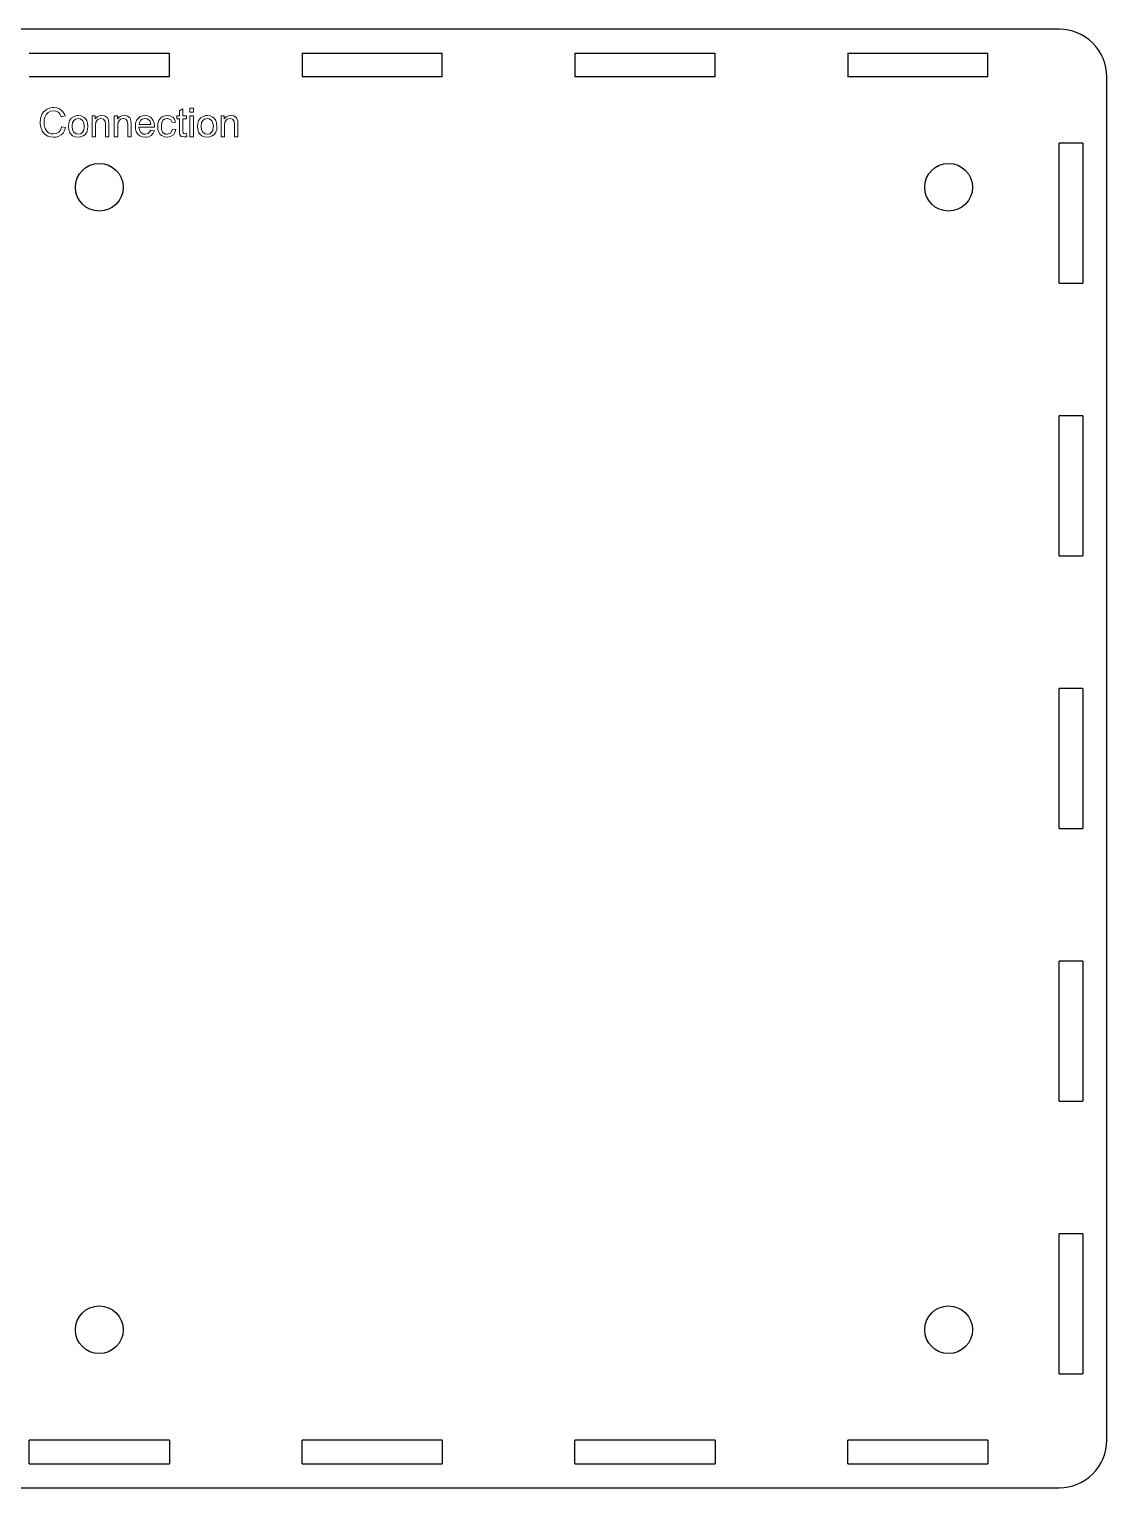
# Model space of a CAD drawing. Header units: inches. Extents: x 24.6 to 100.5, y -17.5 to 39.
# Drawn here: x 46.33 to 51.97, y 15.82 to 23.46 of the extents above; entities that cross this region are included whole.
import ezdxf

# ---------------------------------------------------------------- set-up
doc = ezdxf.new("R2010")
doc.units = ezdxf.units.IN
doc.header["$MEASUREMENT"] = 0

msp = doc.modelspace()

# ---------------------------------------------------------------- linework, layer by layer
at = {"color": 4}
for p, q in [((46.32876, 23.33493), (47.06236, 23.33493)), ((47.06236, 23.20993), (47.06236, 23.33493)), ((47.75636, 23.33493), (47.75636, 23.20993)), ((47.75636, 23.33493), (48.48996, 23.33493)), ((48.48996, 23.20993), (48.48996, 23.33493)), ((49.18396, 23.33493), (49.18396, 23.20993)), ((49.18396, 23.33493), (49.91756, 23.33493)), ((49.91756, 23.20993), (49.91756, 23.33493)), ((50.61156, 23.33493), (50.61156, 23.20993)), ((50.61156, 23.33493), (51.34516, 23.33493)), ((51.34516, 23.20993), (51.34516, 23.33493)), ((47.06236, 23.20993), (46.32876, 23.20993)), ((48.48996, 23.20993), (47.75636, 23.20993)), ((49.91756, 23.20993), (49.18396, 23.20993)), ((51.34516, 23.20993), (50.61156, 23.20993)), ((51.84224, 22.86329), (51.71724, 22.86329)), ((51.71724, 22.12969), (51.71724, 22.86329)), ((51.84224, 22.86329), (51.84224, 22.12969)), ((51.71724, 22.12969), (51.84224, 22.12969)), ((51.84224, 21.43569), (51.71724, 21.43569)), ((51.71724, 20.70209), (51.71724, 21.43569)), ((51.84224, 21.43569), (51.84224, 20.70209)), ((51.71724, 20.70209), (51.84224, 20.70209)), ((51.71724, 19.27449), (51.71724, 20.00809)), ((51.84224, 20.00809), (51.71724, 20.00809)), ((51.84224, 20.00809), (51.84224, 19.27449)), ((51.71724, 19.27449), (51.84224, 19.27449)), ((51.84224, 18.58049), (51.71724, 18.58049)), ((51.71724, 17.84689), (51.71724, 18.58049)), ((51.84224, 18.58049), (51.84224, 17.84689)), ((51.71724, 17.84689), (51.84224, 17.84689)), ((51.71724, 16.4193), (51.71724, 17.15289)), ((51.84224, 17.15289), (51.71724, 17.15289)), ((51.84224, 17.15289), (51.84224, 16.4193)), ((51.71724, 16.4193), (51.84224, 16.4193)), ((46.32876, 15.94765), (46.32876, 16.07265)), ((47.06236, 16.07265), (46.32876, 16.07265)), ((47.06236, 16.07265), (47.06236, 15.94765)), ((47.75636, 15.94765), (47.75636, 16.07265)), ((48.48996, 16.07265), (47.75636, 16.07265)), ((48.48996, 16.07265), (48.48996, 15.94765)), ((49.91756, 16.07265), (49.18396, 16.07265)), ((49.18396, 15.94765), (49.18396, 16.07265)), ((49.91756, 16.07265), (49.91756, 15.94765)), ((51.34516, 16.07265), (50.61156, 16.07265)), ((50.61156, 15.94765), (50.61156, 16.07265)), ((51.34516, 16.07265), (51.34516, 15.94765)), ((46.32876, 15.94765), (47.06236, 15.94765)), ((47.75636, 15.94765), (48.48996, 15.94765)), ((49.18396, 15.94765), (49.91756, 15.94765)), ((50.61156, 15.94765), (51.34516, 15.94765))]:
    msp.add_line(p, q, dxfattribs=at)
msp.add_lwpolyline([(51.71724, 23.45993), (41.67389, 23.45993, 0.4142136), (41.42389, 23.20993), (41.42389, 16.07265, 0.4142136), (41.67389, 15.82265), (51.71724, 15.82265, 0.4142136), (51.96724, 16.07265), (51.96724, 23.20993, 0.4142136)], format="xyb", close=True, dxfattribs=at)
at = {"color": 5, "lineweight": 0}
for points in [[(46.41504, 23.0366), (46.40413, 23.02643), (46.39547, 23.01364), (46.39096, 23.00385), (46.38757, 22.98918), (46.38644, 22.97299), (46.38682, 22.96208), (46.38945, 22.94703), (46.39434, 22.93273), (46.39735, 22.92595), (46.40638, 22.91353), (46.41767, 22.90413), (46.42595, 22.89961), (46.44025, 22.89547), (46.45681, 22.89434), (46.46961, 22.89509), (46.48391, 22.89961), (46.4967, 22.90714)], [(46.45531, 22.91128), (46.44364, 22.91241), (46.42972, 22.91805), (46.42031, 22.92633), (46.41241, 22.9395), (46.41128, 22.94251), (46.40789, 22.95681), (46.40676, 22.97299), (46.40789, 22.98692), (46.41165, 23.00197), (46.4173, 23.01326), (46.42784, 23.02418), (46.44101, 23.0302), (46.45681, 23.03246)], [(46.45719, 23.04939), (46.44966, 23.04901), (46.43461, 23.046), (46.42069, 23.04036), (46.41504, 23.0366)], [(46.45681, 23.03246), (46.46886, 23.03095), (46.48165, 23.02493), (46.48993, 23.0159), (46.4967, 23.00084), (46.51627, 23.00574), (46.51326, 23.01477), (46.50536, 23.02756), (46.49482, 23.03772), (46.48692, 23.04262), (46.473, 23.04751), (46.45719, 23.04939)], [(46.54826, 22.99294), (46.54036, 22.98203), (46.53584, 22.9681), (46.53396, 22.95117), (46.53434, 22.95079), (46.53584, 22.93386), (46.54036, 22.91993), (46.54826, 22.90902)], [(46.54826, 22.90902), (46.55617, 22.90224), (46.56934, 22.89622), (46.58514, 22.89434), (46.59719, 22.89547), (46.61149, 22.90112), (46.62052, 22.90751), (46.62955, 22.91956), (46.63068, 22.92219), (46.63444, 22.93536), (46.63595, 22.95267), (46.63444, 22.96773), (46.62955, 22.98203), (46.62165, 22.99332), (46.61374, 22.99971), (46.60057, 23.00574), (46.58514, 23.00799), (46.57799, 23.00762), (46.56332, 23.00348), (46.5509, 22.99595), (46.54826, 22.99294)], [(46.58514, 22.90939), (46.57423, 22.91128), (46.56219, 22.91993), (46.56068, 22.92181), (46.55504, 22.93423), (46.55315, 22.95117), (46.55315, 22.95455), (46.55579, 22.97074), (46.56219, 22.9824), (46.57084, 22.98918), (46.58514, 22.99256)], [(46.58514, 22.99256), (46.59568, 22.99068), (46.60772, 22.9824), (46.60923, 22.9809), (46.61487, 22.96848), (46.61713, 22.95154), (46.61676, 22.9474), (46.61412, 22.93122), (46.60772, 22.91993), (46.59944, 22.91278), (46.58514, 22.90939)], [(46.67396, 22.98993), (46.67396, 23.00536), (46.6574, 23.00536), (46.6574, 22.8966)], [(46.70858, 23.00799), (46.69691, 23.00649), (46.68412, 23.00047), (46.67396, 22.98993)], [(46.6781, 22.97375), (46.6845, 22.98428), (46.69014, 22.98842)], [(46.70858, 23.00799), (46.69729, 23.00649), (46.68412, 23.00047)], [(46.69014, 22.98842), (46.70482, 22.99181)], [(46.70482, 22.99181), (46.71761, 22.9888), (46.72514, 22.97977), (46.72552, 22.97864), (46.7274, 22.96283), (46.7274, 22.8966), (46.74584, 22.8966), (46.74584, 22.96697), (46.7426, 22.98854)], [(46.7426, 22.98854), (46.73869, 22.9952), (46.72665, 23.00423), (46.72363, 23.00536), (46.70858, 23.00799)], [(46.79062, 22.98993), (46.79062, 23.00536), (46.77406, 23.00536), (46.77406, 22.8966)], [(46.77406, 22.8966), (46.7925, 22.8966), (46.7925, 22.95681), (46.79476, 22.97375), (46.80116, 22.98428), (46.8068, 22.98842)], [(46.82487, 23.00799), (46.81358, 23.00649), (46.80041, 23.00047), (46.79062, 22.98993)], [(46.82524, 23.00799), (46.81395, 23.00649), (46.80078, 23.00047), (46.79062, 22.98993)], [(46.79213, 22.8966), (46.79213, 22.95681), (46.79438, 22.97375), (46.80078, 22.98428), (46.80643, 22.98842)], [(46.80643, 22.98842), (46.8211, 22.99181)], [(46.8068, 22.98842), (46.82148, 22.99181)], [(46.82148, 22.99181), (46.83428, 22.9888), (46.8418, 22.97977), (46.84218, 22.97864), (46.84406, 22.96283), (46.84406, 22.8966), (46.8625, 22.8966), (46.8625, 22.96697), (46.85926, 22.98854)], [(46.85535, 22.9952), (46.84293, 23.00423), (46.8403, 23.00536), (46.82487, 23.00799)], [(46.85926, 22.98854), (46.85535, 22.9952), (46.84331, 23.00423), (46.8403, 23.00536), (46.82524, 23.00799)], [(46.89825, 22.99256), (46.89788, 22.99219), (46.89035, 22.9809), (46.88583, 22.96697), (46.88433, 22.95004), (46.88583, 22.93423), (46.89035, 22.92031), (46.89825, 22.90902)], [(46.93476, 23.00799), (46.92347, 23.00686), (46.90992, 23.00197), (46.89825, 22.99256)], [(46.90427, 22.96133), (46.90616, 22.97187), (46.91368, 22.98428), (46.92046, 22.98918), (46.93513, 22.99256)], [(46.93513, 22.99256), (46.94605, 22.99068), (46.95809, 22.98203), (46.9611, 22.97713), (46.96486, 22.96133), (46.90427, 22.96133)], [(46.98443, 22.95117), (46.98293, 22.96773), (46.97804, 22.98165), (46.97051, 22.99294), (46.96336, 22.99934), (46.95019, 23.00574), (46.93476, 23.00799)], [(47.01529, 22.99407), (47.00701, 22.98127), (47.00664, 22.9809), (47.0025, 22.9666), (47.00099, 22.95079), (47.0025, 22.93423), (47.00701, 22.91993), (47.01492, 22.90902)], [(47.05067, 23.00799), (47.039, 23.00649), (47.0247, 23.00122), (47.01529, 22.99407)], [(47.05029, 22.90939), (47.04051, 22.9109), (47.02846, 22.91918), (47.02696, 22.92144), (47.02169, 22.93386), (47.02019, 22.95117), (47.02019, 22.95531), (47.02282, 22.97149), (47.02884, 22.98278), (47.03674, 22.98918), (47.05142, 22.99256)], [(47.05142, 22.99256), (47.0533, 22.99256), (47.06723, 22.9873), (47.06948, 22.98466), (47.07626, 22.97074), (47.09395, 22.97337), (47.08905, 22.98805), (47.07965, 22.99896), (47.07927, 22.99934), (47.06647, 23.00574), (47.05067, 23.00799)], [(47.13309, 23.04337), (47.11502, 23.03246), (47.11502, 23.00536), (47.10147, 23.00536), (47.10147, 22.99106), (47.11502, 22.99106), (47.11502, 22.91956), (47.11728, 22.90676)], [(47.14362, 22.91241), (47.13722, 22.91391), (47.13421, 22.9173), (47.13309, 22.92746), (47.13309, 22.99106), (47.15153, 22.99106), (47.15153, 23.00536), (47.13309, 23.00536), (47.13309, 23.04337)], [(47.22341, 22.99294), (47.2155, 22.98203), (47.21099, 22.9681), (47.20948, 22.95117), (47.20948, 22.95079), (47.21099, 22.93386), (47.2155, 22.91993), (47.22341, 22.90902)], [(47.22341, 22.90902), (47.23131, 22.90224), (47.24448, 22.89622), (47.26029, 22.89434), (47.27233, 22.89547), (47.28663, 22.90112), (47.29566, 22.90751), (47.30469, 22.91956), (47.30582, 22.92219), (47.30996, 22.93536), (47.31109, 22.95267), (47.30959, 22.96773), (47.30507, 22.98203), (47.29679, 22.99332), (47.28889, 22.99971), (47.27572, 23.00574), (47.26029, 23.00799), (47.25314, 23.00762), (47.23846, 23.00348), (47.22604, 22.99595), (47.22341, 22.99294)], [(47.26029, 22.90939), (47.24937, 22.91128), (47.23733, 22.91993), (47.23582, 22.92181), (47.23018, 22.93423), (47.2283, 22.95117), (47.2283, 22.95455), (47.23093, 22.97074), (47.23733, 22.9824), (47.24599, 22.98918), (47.26029, 22.99256)], [(47.26029, 22.99256), (47.27082, 22.99068), (47.28287, 22.9824), (47.28437, 22.9809), (47.29002, 22.96848), (47.29227, 22.95154), (47.2919, 22.9474), (47.28926, 22.93122), (47.28287, 22.91993), (47.27459, 22.91278), (47.26029, 22.90939)], [(47.3491, 22.98993), (47.3491, 23.00536), (47.33254, 23.00536), (47.33254, 22.8966), (47.35098, 22.8966), (47.35098, 22.95681), (47.35324, 22.97375), (47.35964, 22.98428), (47.36528, 22.98842)], [(47.38372, 23.00799), (47.37243, 23.00649), (47.35926, 23.00047), (47.3491, 22.98993)], [(47.36528, 22.98842), (47.37996, 22.99181)], [(47.37996, 22.99181), (47.39276, 22.9888), (47.40028, 22.97977), (47.40066, 22.97864), (47.40254, 22.96283), (47.40254, 22.8966), (47.42098, 22.8966), (47.42098, 22.98053)], [(47.42098, 22.98053), (47.41383, 22.9952), (47.40179, 23.00423), (47.39878, 23.00536), (47.38372, 23.00799)], [(46.49896, 22.94929), (46.49821, 22.94628), (46.49257, 22.9316), (46.48353, 22.92068), (46.48316, 22.92068), (46.47036, 22.91353), (46.45531, 22.91128)], [(46.4967, 22.90714), (46.50574, 22.91617), (46.51364, 22.92896), (46.51891, 22.94439), (46.49896, 22.94929)], [(46.6574, 22.8966), (46.67584, 22.8966), (46.67584, 22.95681), (46.6781, 22.97375)], [(46.89825, 22.90902), (46.90691, 22.90187), (46.92008, 22.89622), (46.93589, 22.89434), (46.9389, 22.89434), (46.95433, 22.89698), (46.96712, 22.90337), (46.96787, 22.90413), (46.97766, 22.91504), (46.98368, 22.92934), (46.96449, 22.9316), (46.96223, 22.92595), (46.9532, 22.91466), (46.95056, 22.91316), (46.93589, 22.90939)], [(46.93589, 22.90939), (46.92573, 22.9109), (46.91331, 22.9188), (46.90616, 22.93047), (46.90315, 22.94628), (46.98406, 22.94628), (46.98443, 22.95117)], [(47.01492, 22.90902), (47.02207, 22.90262), (47.03486, 22.89622), (47.05067, 22.89434), (47.05293, 22.89434), (47.06798, 22.89735), (47.08077, 22.90488), (47.08303, 22.90714), (47.09131, 22.91918), (47.09583, 22.93423), (47.07776, 22.93649), (47.07588, 22.92821), (47.06836, 22.91617), (47.06497, 22.91316), (47.05029, 22.90939)], [(47.11728, 22.90676), (47.12481, 22.89848), (47.12556, 22.8981), (47.14024, 22.89547), (47.15416, 22.89698), (47.15153, 22.91316), (47.14362, 22.91241)]]:
    msp.add_lwpolyline(points, dxfattribs=at)
for points in [[(47.18803, 23.04676), (47.16959, 23.04676), (47.16959, 23.02568), (47.18803, 23.02568)], [(47.18803, 23.00536), (47.16959, 23.00536), (47.16959, 22.8966), (47.18803, 22.8966)]]:
    msp.add_lwpolyline(points, close=True, dxfattribs=at)
at = {"color": 4}
for centre in [(46.69556, 22.63223), (51.13954, 22.63223), (46.69556, 16.65035), (51.13954, 16.65035)]:
    msp.add_circle(centre, 0.125, dxfattribs=at)

doc.saveas('drawing.dxf')
